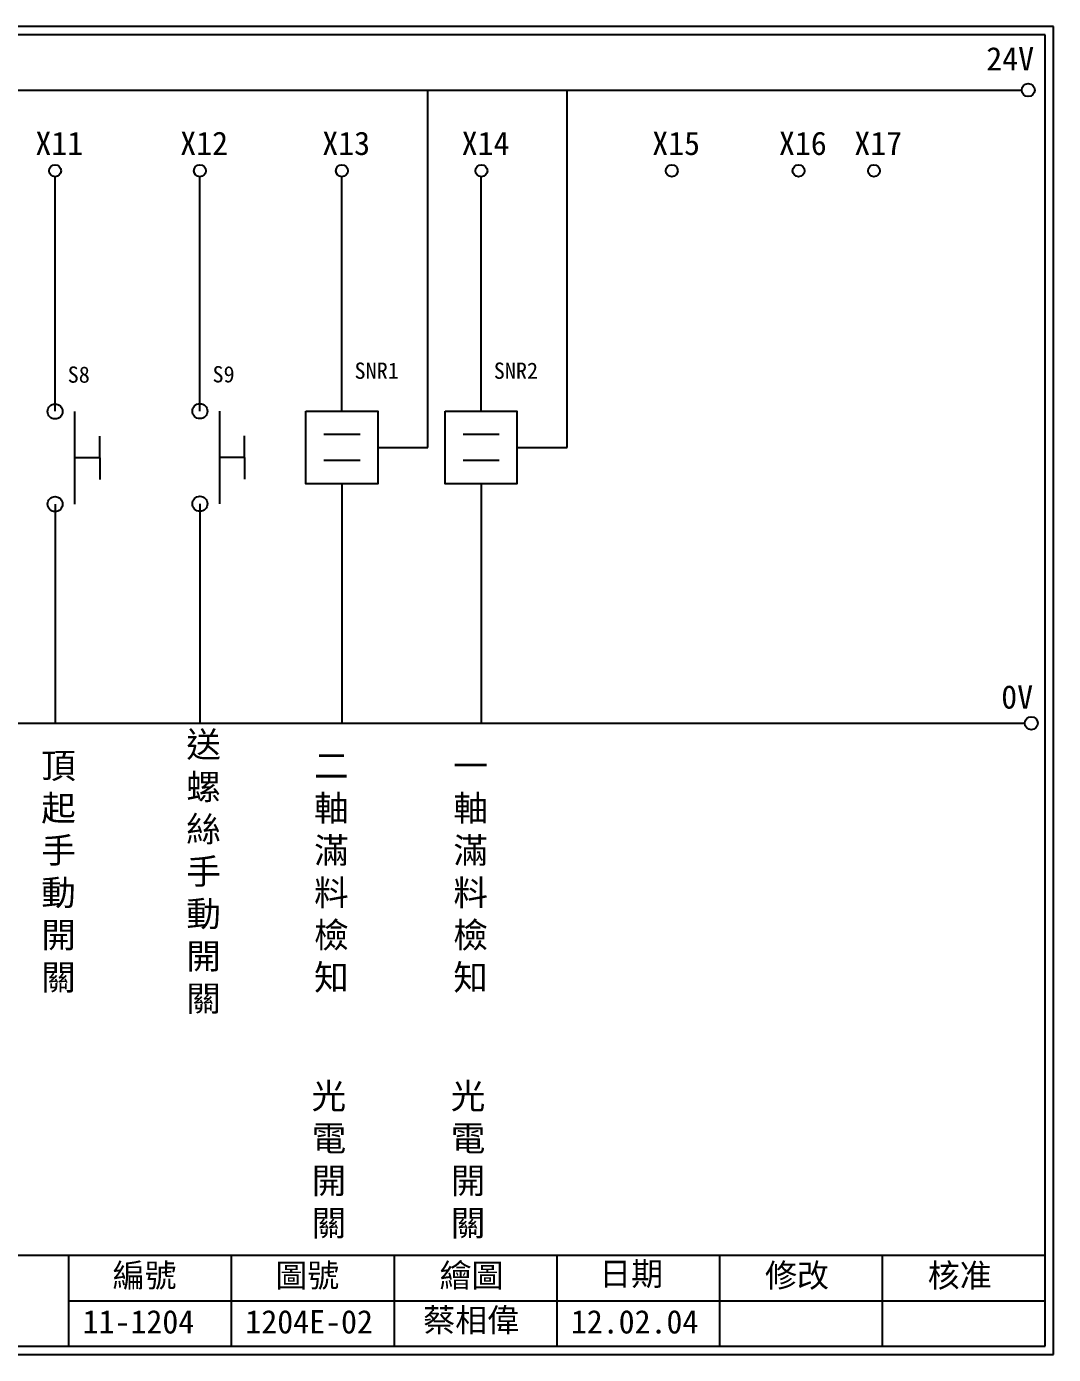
# Model space of a CAD drawing. Extents: x 325 to 612, y 3 to 207.
# Drawn here: x 454.6 to 612.3, y 3 to 207 of the extents above; entities that cross this region are included whole.
import ezdxf

# ---------------------------------------------------------------- set-up
doc = ezdxf.new("R2010")
doc.units = 0
doc.layers.get('0').update_dxf_attribs({"linetype": 'CONTINUOUS'})
doc.layers.add('圖框層', color=7, linetype='CONTINUOUS')
doc.layers.add('標尺寸層', color=3, linetype='CONTINUOUS')
doc.styles.add('CNS', font='romanc.shx', dxfattribs={"bigfont": 'chineset.shx'})
doc.styles.add('STSL', font='KAIU.TTF')

msp = doc.modelspace()

# ---------------------------------------------------------------- linework, layer by layer
for p, q in [((516.23, 142.31), (516.23, 197.22)), ((537.61, 142.31), (537.61, 197.22)), ((458.94, 147.89), (458.94, 183.91)), ((481.19, 147.89), (481.19, 183.91)), ((503, 147.89), (503, 183.91)), ((524.39, 147.89), (524.39, 183.91)), ((465.81, 140.73), (465.81, 144.04)), ((488.06, 140.78), (488.06, 144.09)), ((488.06, 140.78), (488.06, 137.47)), ((508.52, 142.31), (516.23, 142.31)), ((529.9, 142.31), (537.61, 142.31)), ((465.81, 140.73), (465.81, 137.42)), ((503, 136.73), (503, 99.96)), ((524.39, 136.73), (524.39, 99.96)), ((458.94, 133.61), (458.94, 99.96)), ((481.19, 133.66), (481.19, 99.96))]:
    msp.add_line(p, q)
for points in [[(497.49, 147.89), (508.52, 147.89), (508.52, 136.73), (497.49, 136.73)], [(518.87, 147.89), (529.9, 147.89), (529.9, 136.73), (518.87, 136.73)]]:
    msp.add_lwpolyline(points, close=True)
for centre in [(608.44, 197.22), (608.92, 99.96)]:
    msp.add_circle(centre, 1)
at = {"layer": '圖框層', "color": 7}
for p, q in [((612.32, 206.97), (325.32, 206.97)), ((612.32, 3), (612.32, 206.97)), ((611.07, 205.72), (326.57, 205.72)), ((611.07, 4.25), (611.07, 205.72)), ((326.57, 18.25), (611.07, 18.25)), ((461.07, 4.25), (461.07, 18.25)), ((486.07, 4.25), (486.07, 18.25)), ((511.07, 4.25), (511.07, 18.25)), ((536.07, 4.25), (536.07, 18.25)), ((561.07, 4.25), (561.07, 18.25)), ((586.07, 4.25), (586.07, 18.25)), ((461.07, 11.25), (611.07, 11.25)), ((326.57, 4.25), (611.07, 4.25)), ((325.32, 3), (612.32, 3))]:
    msp.add_line(p, q, dxfattribs=at)
at = {"layer": '標尺寸層', "color": 7}
for p, q in [((329.84, 197.22), (607.44, 197.22)), ((461.94, 147.84), (461.94, 133.61)), ((484.19, 147.89), (484.19, 133.66)), ((500.24, 144.34), (505.81, 144.34)), ((521.63, 144.34), (527.19, 144.34)), ((488.06, 140.78), (484.19, 140.78)), ((465.81, 140.73), (461.94, 140.73)), ((500.24, 140.37), (505.81, 140.37)), ((521.63, 140.37), (527.19, 140.37)), ((330.05, 99.96), (607.92, 99.96))]:
    msp.add_line(p, q, dxfattribs=at)
for centre, radius in [((458.94, 184.83), 0.92), ((481.19, 184.83), 0.92), ((503, 184.83), 0.92), ((524.43, 184.83), 0.92), ((553.69, 184.83), 0.92), ((573.17, 184.83), 0.92), ((584.75, 184.83), 0.92), ((458.94, 147.84), 1.15), ((481.19, 147.89), 1.15), ((458.94, 133.61), 1.15), ((481.19, 133.66), 1.15)]:
    msp.add_circle(centre, radius, dxfattribs=at)

# ---------------------------------------------------------------- texts
at = {"layer": '圖框層', "color": 4, "style": 'STSL'}
for s, height, p in [('24V', 3.6, (602, 200.22)), ('X11', 3.6, (455.92, 187.24)), ('X12', 3.6, (478.17, 187.24)), ('X13', 3.6, (499.99, 187.24)), ('X14', 3.6, (521.41, 187.24)), ('X15', 3.6, (550.68, 187.24)), ('X16', 3.6, (570.15, 187.24)), ('X17', 3.6, (581.73, 187.24)), ('SNR1', 2.5, (504.95, 152.86)), ('SNR2', 2.5, (526.34, 152.86)), ('S8', 2.5, (460.88, 152.26)), ('S9', 2.5, (483.13, 152.31)), ('0V', 3.6, (604.3, 102.2)), ('編號', 3.6, (467.78, 13.34)), ('圖號', 3.6, (492.78, 13.34)), ('繪圖', 3.6, (518.01, 13.34)), ('日期', 3.6, (542.54, 13.59)), ('修改', 3.6, (568.01, 13.34)), ('核准', 3.6, (593.01, 13.34)), ('蔡相偉', 3.6, (515.5, 6.47)), ('11-1204', 3.6, (463.18, 6.22)), ('1204E-02', 3.6, (488.18, 6.22)), ('12.02.04', 3.6, (538.18, 6.22))]:
    msp.add_text(s, height=height, dxfattribs=at).set_placement(p)
at = {"layer": '標尺寸層', "color": 7, "char_height": 3.9, "width": 4.9608, "attachment_point": 5, "style": 'CNS'}
for s, insert in [('{\\fDFKai-SB|b0|i0|c136|p65;送螺絲手動開關}', (481.76, 76.97)), ('{\\fDFKai-SB|b0|i0|c136|p65;頂起手動開關}', (459.47, 76.97)), ('{\\fDFKai-SB|b0|i0|c136|p65;二軸滿料檢知}', (501.39, 76.97)), ('{\\fDFKai-SB|b0|i0|c136|p65;一軸滿料檢知}', (522.78, 76.97)), ('{\\fDFKai-SB|b0|i0|c136|p65;光電開關}', (501.01, 32.72)), ('{\\fDFKai-SB|b0|i0|c136|p65;光電開關}', (522.39, 32.72))]:
    msp.add_mtext(s, dxfattribs=dict(at, insert=insert))

doc.saveas('drawing.dxf')
